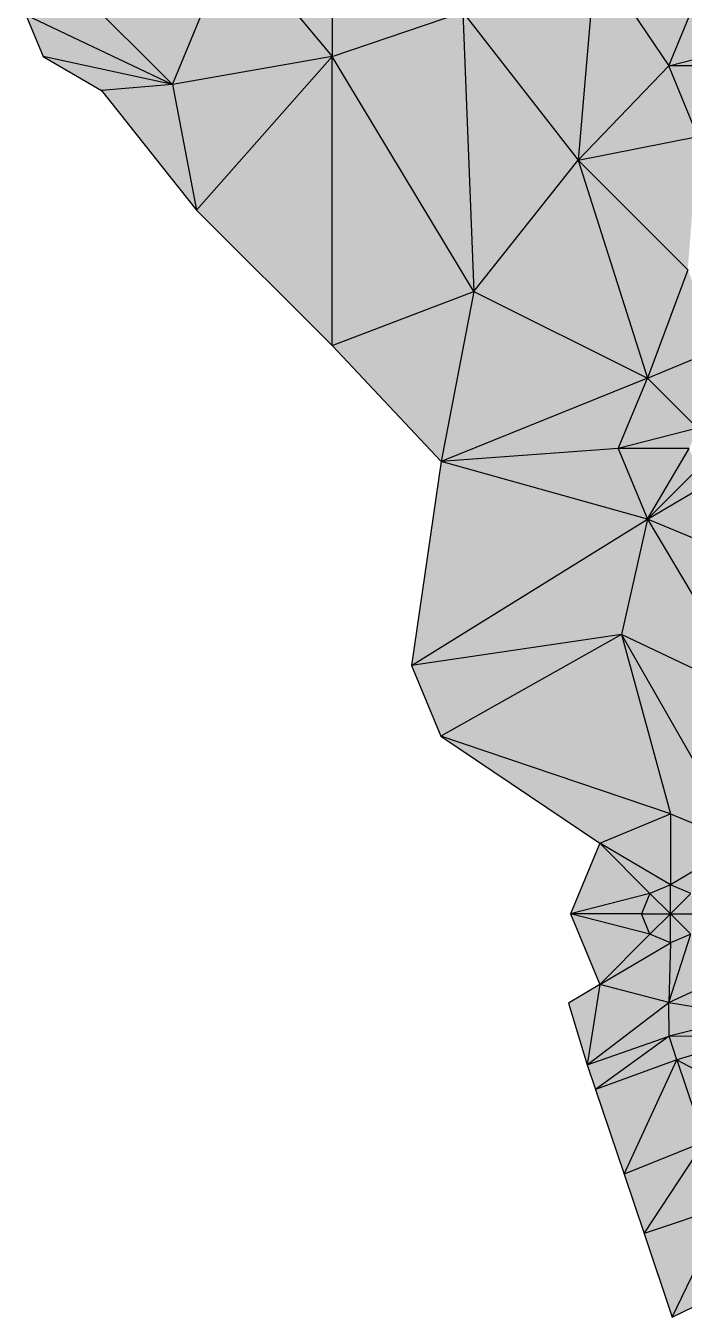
# Model space of a CAD drawing. Header units: inches. Extents: x 0 to 613718, y 0 to 269741.
# Drawn here: x 612359 to 612815, y 267301 to 268195 of the extents above; entities that cross this region are included whole.
import ezdxf

# ---------------------------------------------------------------- set-up
doc = ezdxf.new("R2010")
doc.units = ezdxf.units.IN
doc.header["$MEASUREMENT"] = 0

msp = doc.modelspace()

# ---------------------------------------------------------------- hatches: boundary and pattern name
for points in [[(612571.08, 268373.34), (612502.49, 268255.5), (612571.08, 268173.34), (612571.08, 268373.34)], [(612571.08, 268373.34), (612502.49, 268255.5), (612571.08, 268173.34), (612571.08, 268373.34)], [(612661.49, 268204.17), (612571.08, 268373.34), (612571.08, 268173.34), (612661.49, 268204.17)], [(612661.49, 268204.17), (612571.08, 268373.34), (612571.08, 268173.34), (612661.49, 268204.17)], [(612502.49, 268255.5), (612396.58, 268217.92), (612460.46, 268154.04), (612502.49, 268255.5)], [(612502.49, 268255.5), (612396.58, 268217.92), (612460.46, 268154.04), (612502.49, 268255.5)], [(612571.08, 268173.34), (612502.49, 268255.5), (612460.46, 268154.04), (612571.08, 268173.34)], [(612571.08, 268173.34), (612502.49, 268255.5), (612460.46, 268154.04), (612571.08, 268173.34)], [(612753.12, 268242.12), (612661.49, 268204.17), (612741.17, 268101.73), (612753.12, 268242.12)], [(612753.12, 268242.12), (612661.49, 268204.17), (612741.17, 268101.73), (612753.12, 268242.12)], [(612803.87, 268167), (612753.12, 268242.12), (612741.17, 268101.73), (612803.87, 268167)], [(612803.87, 268167), (612753.12, 268242.12), (612741.17, 268101.73), (612803.87, 268167)], [(612824.12, 268215.88), (612753.12, 268242.12), (612803.87, 268167), (612824.12, 268215.88)], [(612824.12, 268215.88), (612753.12, 268242.12), (612803.87, 268167), (612824.12, 268215.88)], [(612460.46, 268154.04), (612396.58, 268217.92), (612359, 268202.36), (612460.46, 268154.04)], [(612460.46, 268154.04), (612396.58, 268217.92), (612359, 268202.36), (612460.46, 268154.04)], [(612858.86, 268181.14), (612824.12, 268215.88), (612803.87, 268167), (612858.86, 268181.14)], [(612858.86, 268181.14), (612824.12, 268215.88), (612803.87, 268167), (612858.86, 268181.14)], [(612460.46, 268154.04), (612359, 268202.36), (612371.08, 268173.34), (612460.46, 268154.04)], [(612460.46, 268154.04), (612359, 268202.36), (612371.08, 268173.34), (612460.46, 268154.04)], [(612669.08, 268010.66), (612661.49, 268204.17), (612571.08, 268173.34), (612669.08, 268010.66)], [(612669.08, 268010.66), (612661.49, 268204.17), (612571.08, 268173.34), (612669.08, 268010.66)], [(612741.17, 268101.73), (612661.49, 268204.17), (612669.08, 268010.66), (612741.17, 268101.73)], [(612741.17, 268101.73), (612661.49, 268204.17), (612669.08, 268010.66), (612741.17, 268101.73)], [(612460.46, 268154.04), (612371.08, 268173.34), (612411.3, 268149.88), (612460.46, 268154.04)], [(612460.46, 268154.04), (612371.08, 268173.34), (612411.3, 268149.88), (612460.46, 268154.04)], [(612571.08, 268173.34), (612460.46, 268154.04), (612477.13, 268067.03), (612571.08, 268173.34)], [(612571.08, 268173.34), (612460.46, 268154.04), (612477.13, 268067.03), (612571.08, 268173.34)], [(612571.08, 268173.34), (612477.13, 268067.03), (612571.08, 267973.34), (612571.08, 268173.34)], [(612571.08, 268173.34), (612477.13, 268067.03), (612571.08, 267973.34), (612571.08, 268173.34)], [(612669.08, 268010.66), (612571.08, 268173.34), (612571.08, 267973.34), (612669.08, 268010.66)], [(612669.08, 268010.66), (612571.08, 268173.34), (612571.08, 267973.34), (612669.08, 268010.66)], [(612858.86, 268181.14), (612803.87, 268167), (612853, 268167), (612858.86, 268181.14)], [(612858.86, 268181.14), (612803.87, 268167), (612853, 268167), (612858.86, 268181.14)], [(612824.12, 268118.12), (612803.87, 268167), (612741.17, 268101.73), (612824.12, 268118.12)], [(612824.12, 268118.12), (612803.87, 268167), (612741.17, 268101.73), (612824.12, 268118.12)], [(612853, 268167), (612803.87, 268167), (612824.12, 268118.12), (612853, 268167)], [(612853, 268167), (612803.87, 268167), (612824.12, 268118.12), (612853, 268167)], [(612477.13, 268067.03), (612460.46, 268154.04), (612411.3, 268149.88), (612477.13, 268067.03)], [(612477.13, 268067.03), (612460.46, 268154.04), (612411.3, 268149.88), (612477.13, 268067.03)], [(612824.12, 268118.12), (612741.17, 268101.73), (612817.06, 268025.84), (612824.12, 268118.12)], [(612824.12, 268118.12), (612741.17, 268101.73), (612817.06, 268025.84), (612824.12, 268118.12)], [(612789.12, 267950.88), (612741.17, 268101.73), (612669.08, 268010.66), (612789.12, 267950.88)], [(612789.12, 267950.88), (612741.17, 268101.73), (612669.08, 268010.66), (612789.12, 267950.88)], [(612817.06, 268025.84), (612741.17, 268101.73), (612789.12, 267950.88), (612817.06, 268025.84)], [(612817.06, 268025.84), (612741.17, 268101.73), (612789.12, 267950.88), (612817.06, 268025.84)], [(612838, 267971.13), (612817.06, 268025.84), (612789.12, 267950.88), (612838, 267971.13)], [(612838, 267971.13), (612817.06, 268025.84), (612789.12, 267950.88), (612838, 267971.13)], [(612669.08, 268010.66), (612571.08, 267973.34), (612646.31, 267893.04), (612669.08, 268010.66)], [(612669.08, 268010.66), (612571.08, 267973.34), (612646.31, 267893.04), (612669.08, 268010.66)], [(612789.12, 267950.88), (612669.08, 268010.66), (612646.31, 267893.04), (612789.12, 267950.88)], [(612789.12, 267950.88), (612669.08, 268010.66), (612646.31, 267893.04), (612789.12, 267950.88)], [(612838, 267971.13), (612789.12, 267950.88), (612823.86, 267916.14), (612838, 267971.13)], [(612838, 267971.13), (612789.12, 267950.88), (612823.86, 267916.14), (612838, 267971.13)], [(612789.12, 267950.88), (612646.31, 267893.04), (612768.87, 267902), (612789.12, 267950.88)], [(612789.12, 267950.88), (612646.31, 267893.04), (612768.87, 267902), (612789.12, 267950.88)], [(612823.86, 267916.14), (612789.12, 267950.88), (612768.87, 267902), (612823.86, 267916.14)], [(612823.86, 267916.14), (612789.12, 267950.88), (612768.87, 267902), (612823.86, 267916.14)], [(612823.86, 267916.14), (612768.87, 267902), (612818, 267902), (612823.86, 267916.14)], [(612823.86, 267916.14), (612768.87, 267902), (612818, 267902), (612823.86, 267916.14)], [(612789.12, 267853.12), (612768.87, 267902), (612646.31, 267893.04), (612789.12, 267853.12)], [(612789.12, 267853.12), (612768.87, 267902), (612646.31, 267893.04), (612789.12, 267853.12)], [(612818, 267902), (612768.87, 267902), (612789.12, 267853.12), (612818, 267902)], [(612818, 267902), (612768.87, 267902), (612789.12, 267853.12), (612818, 267902)], [(612823.86, 267887.86), (612818, 267902), (612789.12, 267853.12), (612823.86, 267887.86)], [(612823.86, 267887.86), (612818, 267902), (612789.12, 267853.12), (612823.86, 267887.86)], [(612789.12, 267853.12), (612646.31, 267893.04), (612625.88, 267751.88), (612789.12, 267853.12)], [(612789.12, 267853.12), (612646.31, 267893.04), (612625.88, 267751.88), (612789.12, 267853.12)], [(612838, 267882), (612823.86, 267887.86), (612789.12, 267853.12), (612838, 267882)], [(612838, 267882), (612823.86, 267887.86), (612789.12, 267853.12), (612838, 267882)], [(612838, 267882), (612789.12, 267853.12), (612838, 267832.87), (612838, 267882)], [(612838, 267882), (612789.12, 267853.12), (612838, 267832.87), (612838, 267882)], [(612789.12, 267853.12), (612625.88, 267751.88), (612771.08, 267773.34), (612789.12, 267853.12)], [(612789.12, 267853.12), (612625.88, 267751.88), (612771.08, 267773.34), (612789.12, 267853.12)], [(612862.59, 267729.88), (612789.12, 267853.12), (612771.08, 267773.34), (612862.59, 267729.88)], [(612862.59, 267729.88), (612789.12, 267853.12), (612771.08, 267773.34), (612862.59, 267729.88)], [(612862.59, 267729.88), (612838, 267832.87), (612789.12, 267853.12), (612862.59, 267729.88)], [(612862.59, 267729.88), (612838, 267832.87), (612789.12, 267853.12), (612862.59, 267729.88)], [(612771.08, 267773.34), (612625.88, 267751.88), (612646.13, 267703), (612771.08, 267773.34)], [(612771.08, 267773.34), (612625.88, 267751.88), (612646.13, 267703), (612771.08, 267773.34)], [(612805, 267649.13), (612771.08, 267773.34), (612646.13, 267703), (612805, 267649.13)], [(612805, 267649.13), (612771.08, 267773.34), (612646.13, 267703), (612805, 267649.13)], [(612862.59, 267729.88), (612771.08, 267773.34), (612853.88, 267628.88), (612862.59, 267729.88)], [(612853.88, 267628.88), (612771.08, 267773.34), (612805, 267649.13), (612853.88, 267628.88)], [(612862.59, 267729.88), (612771.08, 267773.34), (612853.88, 267628.88), (612862.59, 267729.88)], [(612853.88, 267628.88), (612771.08, 267773.34), (612805, 267649.13), (612853.88, 267628.88)], [(612805, 267649.13), (612646.13, 267703), (612756.12, 267628.88), (612805, 267649.13)], [(612805, 267649.13), (612646.13, 267703), (612756.12, 267628.88), (612805, 267649.13)], [(612805, 267649.13), (612756.12, 267628.88), (612805, 267600), (612805, 267649.13)], [(612805, 267649.13), (612756.12, 267628.88), (612805, 267600), (612805, 267649.13)], [(612853.88, 267628.88), (612805, 267649.13), (612805, 267600), (612853.88, 267628.88)], [(612853.88, 267628.88), (612805, 267649.13), (612805, 267600), (612853.88, 267628.88)], [(612790.86, 267594.14), (612756.12, 267628.88), (612735.87, 267580), (612790.86, 267594.14)], [(612790.86, 267594.14), (612756.12, 267628.88), (612735.87, 267580), (612790.86, 267594.14)], [(612805, 267600), (612756.12, 267628.88), (612790.86, 267594.14), (612805, 267600)], [(612805, 267600), (612756.12, 267628.88), (612790.86, 267594.14), (612805, 267600)], [(612853.88, 267628.88), (612805, 267600), (612819.14, 267594.14), (612853.88, 267628.88)], [(612853.88, 267628.88), (612805, 267600), (612819.14, 267594.14), (612853.88, 267628.88)], [(612790.86, 267594.14), (612735.87, 267580), (612785, 267580), (612790.86, 267594.14)], [(612790.86, 267594.14), (612735.87, 267580), (612785, 267580), (612790.86, 267594.14)], [(612805, 267580), (612790.86, 267594.14), (612785, 267580), (612805, 267580)], [(612805, 267580), (612790.86, 267594.14), (612785, 267580), (612805, 267580)], [(612805, 267600), (612790.86, 267594.14), (612805, 267580), (612805, 267600)], [(612805, 267600), (612790.86, 267594.14), (612805, 267580), (612805, 267600)], [(612819.14, 267594.14), (612805, 267600), (612805, 267580), (612819.14, 267594.14)], [(612819.14, 267594.14), (612805, 267600), (612805, 267580), (612819.14, 267594.14)], [(612825, 267580), (612819.14, 267594.14), (612805, 267580), (612825, 267580)], [(612825, 267580), (612819.14, 267594.14), (612805, 267580), (612825, 267580)], [(612790.86, 267565.86), (612735.87, 267580), (612756.12, 267531.12), (612790.86, 267565.86)], [(612790.86, 267565.86), (612785, 267580), (612735.87, 267580), (612790.86, 267565.86)], [(612790.86, 267565.86), (612735.87, 267580), (612756.12, 267531.12), (612790.86, 267565.86)], [(612790.86, 267565.86), (612785, 267580), (612735.87, 267580), (612790.86, 267565.86)], [(612805, 267580), (612785, 267580), (612790.86, 267565.86), (612805, 267580)], [(612805, 267580), (612785, 267580), (612790.86, 267565.86), (612805, 267580)], [(612805, 267580), (612790.86, 267565.86), (612805, 267560), (612805, 267580)], [(612805, 267580), (612790.86, 267565.86), (612805, 267560), (612805, 267580)], [(612819.14, 267565.86), (612805, 267580), (612805, 267560), (612819.14, 267565.86)], [(612825, 267580), (612805, 267580), (612819.14, 267565.86), (612825, 267580)], [(612819.14, 267565.86), (612805, 267580), (612805, 267560), (612819.14, 267565.86)], [(612825, 267580), (612805, 267580), (612819.14, 267565.86), (612825, 267580)], [(612805, 267560), (612790.86, 267565.86), (612756.12, 267531.12), (612805, 267560)], [(612805, 267560), (612790.86, 267565.86), (612756.12, 267531.12), (612805, 267560)], [(612819.14, 267565.86), (612805, 267560), (612804.01, 267518.66), (612819.14, 267565.86)], [(612838.37, 267534.51), (612819.14, 267565.86), (612804.01, 267518.66), (612838.37, 267534.51)], [(612819.14, 267565.86), (612805, 267560), (612804.01, 267518.66), (612819.14, 267565.86)], [(612838.37, 267534.51), (612819.14, 267565.86), (612804.01, 267518.66), (612838.37, 267534.51)], [(612805, 267560), (612756.12, 267531.12), (612804.01, 267518.66), (612805, 267560)], [(612805, 267560), (612756.12, 267531.12), (612804.01, 267518.66), (612805, 267560)], [(612756.12, 267531.12), (612734.58, 267518.02), (612747.45, 267475.45), (612756.12, 267531.12)], [(612756.12, 267531.12), (612734.58, 267518.02), (612747.45, 267475.45), (612756.12, 267531.12)], [(612804.01, 267518.66), (612756.12, 267531.12), (612747.45, 267475.45), (612804.01, 267518.66)], [(612804.01, 267518.66), (612756.12, 267531.12), (612747.45, 267475.45), (612804.01, 267518.66)], [(612860.74, 267509.42), (612838.37, 267534.51), (612804.01, 267518.66), (612860.74, 267509.42)], [(612860.74, 267509.42), (612838.37, 267534.51), (612804.01, 267518.66), (612860.74, 267509.42)], [(612804.11, 267495.26), (612804.01, 267518.66), (612747.45, 267475.45), (612804.11, 267495.26)], [(612804.11, 267495.26), (612804.01, 267518.66), (612747.45, 267475.45), (612804.11, 267495.26)], [(612860.74, 267509.42), (612804.01, 267518.66), (612804.11, 267495.26), (612860.74, 267509.42)], [(612860.74, 267509.42), (612804.01, 267518.66), (612804.11, 267495.26), (612860.74, 267509.42)], [(612865.51, 267495.5), (612860.74, 267509.42), (612804.11, 267495.26), (612865.51, 267495.5)], [(612865.51, 267495.5), (612860.74, 267509.42), (612804.11, 267495.26), (612865.51, 267495.5)], [(612804.11, 267495.26), (612747.45, 267475.45), (612753.21, 267458.36), (612804.11, 267495.26)], [(612804.11, 267495.26), (612747.45, 267475.45), (612753.21, 267458.36), (612804.11, 267495.26)], [(612809.57, 267478.95), (612804.11, 267495.26), (612753.21, 267458.36), (612809.57, 267478.95)], [(612809.57, 267478.95), (612804.11, 267495.26), (612753.21, 267458.36), (612809.57, 267478.95)], [(612865.51, 267495.5), (612804.11, 267495.26), (612809.57, 267478.95), (612865.51, 267495.5)], [(612865.51, 267495.5), (612804.11, 267495.26), (612809.57, 267478.95), (612865.51, 267495.5)], [(612884.93, 267438.92), (612865.51, 267495.5), (612809.57, 267478.95), (612884.93, 267438.92)], [(612884.93, 267438.92), (612865.51, 267495.5), (612809.57, 267478.95), (612884.93, 267438.92)], [(612809.57, 267478.95), (612753.21, 267458.36), (612772.96, 267399.73), (612809.57, 267478.95)], [(612809.57, 267478.95), (612753.21, 267458.36), (612772.96, 267399.73), (612809.57, 267478.95)], [(612828.61, 267422.1), (612809.57, 267478.95), (612772.96, 267399.73), (612828.61, 267422.1)], [(612828.61, 267422.1), (612809.57, 267478.95), (612772.96, 267399.73), (612828.61, 267422.1)], [(612884.93, 267438.92), (612809.57, 267478.95), (612828.61, 267422.1), (612884.93, 267438.92)], [(612884.93, 267438.92), (612809.57, 267478.95), (612828.61, 267422.1), (612884.93, 267438.92)], [(612828.61, 267422.1), (612772.96, 267399.73), (612786.81, 267358.62), (612828.61, 267422.1)], [(612828.61, 267422.1), (612772.96, 267399.73), (612786.81, 267358.62), (612828.61, 267422.1)], [(612843.5, 267377.62), (612828.61, 267422.1), (612786.81, 267358.62), (612843.5, 267377.62)], [(612843.5, 267377.62), (612828.61, 267422.1), (612786.81, 267358.62), (612843.5, 267377.62)], [(612843.5, 267377.62), (612786.81, 267358.62), (612806.31, 267300.77), (612843.5, 267377.62)], [(612843.5, 267377.62), (612786.81, 267358.62), (612806.31, 267300.77), (612843.5, 267377.62)], [(612860.45, 267327), (612843.5, 267377.62), (612806.31, 267300.77), (612860.45, 267327)], [(612860.45, 267327), (612843.5, 267377.62), (612806.31, 267300.77), (612860.45, 267327)]]:
    msp.add_hatch(color=256).paths.add_polyline_path(points, flags=0)

# ---------------------------------------------------------------- linework, layer by layer
for points in [[(612571.08, 268373.34, 247.61), (612571.08, 268173.34, 247)], [(612571.08, 268373.34, 247.61), (612571.08, 268173.34, 247)], [(612460.46, 268154.04, 246.83), (612502.49, 268255.5, 247.16)], [(612460.46, 268154.04, 246.83), (612502.49, 268255.5, 247.16)], [(612502.49, 268255.5, 247.16), (612571.08, 268173.34, 247)], [(612502.49, 268255.5, 247.16), (612571.08, 268173.34, 247)], [(612753.12, 268242.12, 247.42), (612741.17, 268101.73, 246.86)], [(612753.12, 268242.12, 247.42), (612741.17, 268101.73, 246.86)], [(612753.12, 268242.12, 247.42), (612803.87, 268167, 247.15)], [(612753.12, 268242.12, 247.42), (612803.87, 268167, 247.15)], [(612396.58, 268217.92, 246.82), (612460.46, 268154.04, 246.83)], [(612396.58, 268217.92, 246.82), (612460.46, 268154.04, 246.83)], [(612803.87, 268167, 247.15), (612824.12, 268215.88, 247.38)], [(612803.87, 268167, 247.15), (612824.12, 268215.88, 247.38)], [(612359, 268202.36, 246.74), (612460.46, 268154.04, 246.83)], [(612359, 268202.36, 246.74), (612371.08, 268173.34, 246.74)], [(612359, 268202.36, 246.74), (612460.46, 268154.04, 246.83)], [(612359, 268202.36, 246.74), (612371.08, 268173.34, 246.74)], [(612571.08, 268173.34, 247), (612661.49, 268204.17, 247.19)], [(612571.08, 268173.34, 247), (612661.49, 268204.17, 247.19)], [(612661.49, 268204.17, 247.19), (612741.17, 268101.73, 246.86)], [(612661.49, 268204.17, 247.19), (612669.08, 268010.66, 246.52)], [(612661.49, 268204.17, 247.19), (612741.17, 268101.73, 246.86)], [(612661.49, 268204.17, 247.19), (612669.08, 268010.66, 246.52)], [(612460.46, 268154.04, 246.83), (612371.08, 268173.34, 246.74)], [(612371.08, 268173.34, 246.74), (612411.3, 268149.88, 246.76)], [(612460.46, 268154.04, 246.83), (612371.08, 268173.34, 246.74)], [(612371.08, 268173.34, 246.74), (612411.3, 268149.88, 246.76)], [(612571.08, 268173.34, 247), (612460.46, 268154.04, 246.83)], [(612571.08, 268173.34, 247), (612460.46, 268154.04, 246.83)], [(612571.08, 268173.34, 247), (612477.13, 268067.03, 246.62)], [(612571.08, 268173.34, 247), (612477.13, 268067.03, 246.62)], [(612571.08, 267973.34, 246.37), (612571.08, 268173.34, 247)], [(612669.08, 268010.66, 246.52), (612571.08, 268173.34, 247)], [(612571.08, 267973.34, 246.37), (612571.08, 268173.34, 247)], [(612669.08, 268010.66, 246.52), (612571.08, 268173.34, 247)], [(612803.87, 268167, 247.15), (612858.86, 268181.14, 247.23)], [(612803.87, 268167, 247.15), (612858.86, 268181.14, 247.23)], [(612741.17, 268101.73, 246.86), (612803.87, 268167, 247.15)], [(612741.17, 268101.73, 246.86), (612803.87, 268167, 247.15)], [(612824.12, 268118.12, 246.98), (612803.87, 268167, 247.15)], [(612853, 268167, 247.15), (612803.87, 268167, 247.15)], [(612824.12, 268118.12, 246.98), (612803.87, 268167, 247.15)], [(612853, 268167, 247.15), (612803.87, 268167, 247.15)], [(612460.46, 268154.04, 246.83), (612411.3, 268149.88, 246.76)], [(612460.46, 268154.04, 246.83), (612411.3, 268149.88, 246.76)], [(612411.3, 268149.88, 246.76), (612477.13, 268067.03, 246.62)], [(612411.3, 268149.88, 246.76), (612477.13, 268067.03, 246.62)], [(612460.46, 268154.04, 246.83), (612477.13, 268067.03, 246.62)], [(612460.46, 268154.04, 246.83), (612477.13, 268067.03, 246.62)], [(612741.17, 268101.73, 246.86), (612824.12, 268118.12, 246.98)], [(612741.17, 268101.73, 246.86), (612824.12, 268118.12, 246.98)], [(612669.08, 268010.66, 246.52), (612741.17, 268101.73, 246.86)], [(612669.08, 268010.66, 246.52), (612741.17, 268101.73, 246.86)], [(612741.17, 268101.73, 246.86), (612817.06, 268025.84, 246.65)], [(612741.17, 268101.73, 246.86), (612789.12, 267950.88, 246.34)], [(612741.17, 268101.73, 246.86), (612817.06, 268025.84, 246.65)], [(612741.17, 268101.73, 246.86), (612789.12, 267950.88, 246.34)], [(612477.13, 268067.03, 246.62), (612571.08, 267973.34, 246.37)], [(612477.13, 268067.03, 246.62), (612571.08, 267973.34, 246.37)], [(612817.06, 268025.84, 246.65), (612789.12, 267950.88, 246.34)], [(612817.06, 268025.84, 246.65), (612789.12, 267950.88, 246.34)], [(612571.08, 267973.34, 246.37), (612669.08, 268010.66, 246.52)], [(612571.08, 267973.34, 246.37), (612669.08, 268010.66, 246.52)], [(612669.08, 268010.66, 246.52), (612646.31, 267893.04, 246.17)], [(612669.08, 268010.66, 246.52), (612646.31, 267893.04, 246.17)], [(612669.08, 268010.66, 246.52), (612789.12, 267950.88, 246.34)], [(612669.08, 268010.66, 246.52), (612789.12, 267950.88, 246.34)], [(612571.08, 267973.34, 246.37), (612646.31, 267893.04, 246.17)], [(612571.08, 267973.34, 246.37), (612646.31, 267893.04, 246.17)], [(612789.12, 267950.88, 246.34), (612838, 267971.13, 246.44)], [(612789.12, 267950.88, 246.34), (612838, 267971.13, 246.44)], [(612789.12, 267950.88, 246.34), (612646.31, 267893.04, 246.17)], [(612789.12, 267950.88, 246.34), (612646.31, 267893.04, 246.17)], [(612768.87, 267902, 246.21), (612789.12, 267950.88, 246.34)], [(612768.87, 267902, 246.21), (612789.12, 267950.88, 246.34)], [(612789.12, 267950.88, 246.34), (612823.86, 267916.14, 246.23)], [(612789.12, 267950.88, 246.34), (612823.86, 267916.14, 246.23)], [(612823.86, 267916.14, 246.23), (612768.87, 267902, 246.21)], [(612823.86, 267916.14, 246.23), (612768.87, 267902, 246.21)], [(612768.87, 267902, 246.21), (612646.31, 267893.04, 246.17)], [(612768.87, 267902, 246.21), (612646.31, 267893.04, 246.17)], [(612818, 267902, 246.2), (612768.87, 267902, 246.21)], [(612768.87, 267902, 246.21), (612789.12, 267853.12, 246.08)], [(612818, 267902, 246.2), (612768.87, 267902, 246.21)], [(612768.87, 267902, 246.21), (612789.12, 267853.12, 246.08)], [(612789.12, 267853.12, 246.08), (612818, 267902, 246.2)], [(612789.12, 267853.12, 246.08), (612818, 267902, 246.2)], [(612646.31, 267893.04, 246.17), (612625.88, 267751.88, 245.86)], [(612646.31, 267893.04, 246.17), (612625.88, 267751.88, 245.86)], [(612789.12, 267853.12, 246.08), (612646.31, 267893.04, 246.17)], [(612789.12, 267853.12, 246.08), (612646.31, 267893.04, 246.17)], [(612823.86, 267887.86, 246.16), (612789.12, 267853.12, 246.08)], [(612823.86, 267887.86, 246.16), (612789.12, 267853.12, 246.08)], [(612789.12, 267853.12, 246.08), (612838, 267882, 246.15)], [(612789.12, 267853.12, 246.08), (612838, 267882, 246.15)], [(612625.88, 267751.88, 245.86), (612789.12, 267853.12, 246.08)], [(612625.88, 267751.88, 245.86), (612789.12, 267853.12, 246.08)], [(612789.12, 267853.12, 246.08), (612771.08, 267773.34, 245.9)], [(612789.12, 267853.12, 246.08), (612771.08, 267773.34, 245.9)], [(612838, 267832.87, 246.05), (612789.12, 267853.12, 246.08)], [(612789.12, 267853.12, 246.08), (612862.59, 267729.88, 245.87)], [(612838, 267832.87, 246.05), (612789.12, 267853.12, 246.08)], [(612789.12, 267853.12, 246.08), (612862.59, 267729.88, 245.87)], [(612771.08, 267773.34, 245.9), (612625.88, 267751.88, 245.86)], [(612771.08, 267773.34, 245.9), (612625.88, 267751.88, 245.86)], [(612771.08, 267773.34, 245.9), (612646.13, 267703, 245.77)], [(612771.08, 267773.34, 245.9), (612646.13, 267703, 245.77)], [(612862.59, 267729.88, 245.87), (612771.08, 267773.34, 245.9)], [(612771.08, 267773.34, 245.9), (612853.88, 267628.88, 245.71)], [(612771.08, 267773.34, 245.9), (612805, 267649.13, 245.71)], [(612862.59, 267729.88, 245.87), (612771.08, 267773.34, 245.9)], [(612771.08, 267773.34, 245.9), (612853.88, 267628.88, 245.71)], [(612771.08, 267773.34, 245.9), (612805, 267649.13, 245.71)], [(612625.88, 267751.88, 245.86), (612646.13, 267703, 245.77)], [(612625.88, 267751.88, 245.86), (612646.13, 267703, 245.77)], [(612646.13, 267703, 245.77), (612756.12, 267628.88, 245.66)], [(612805, 267649.13, 245.71), (612646.13, 267703, 245.77)], [(612646.13, 267703, 245.77), (612756.12, 267628.88, 245.66)], [(612805, 267649.13, 245.71), (612646.13, 267703, 245.77)], [(612756.12, 267628.88, 245.66), (612805, 267649.13, 245.71)], [(612756.12, 267628.88, 245.66), (612805, 267649.13, 245.71)], [(612805, 267649.13, 245.71), (612853.88, 267628.88, 245.71)], [(612805, 267649.13, 245.71), (612805, 267600, 245.65)], [(612805, 267649.13, 245.71), (612853.88, 267628.88, 245.71)], [(612805, 267649.13, 245.71), (612805, 267600, 245.65)], [(612756.12, 267628.88, 245.66), (612735.87, 267580, 245.59)], [(612756.12, 267628.88, 245.66), (612735.87, 267580, 245.59)], [(612756.12, 267628.88, 245.66), (612790.86, 267594.14, 245.63)], [(612805, 267600, 245.65), (612756.12, 267628.88, 245.66)], [(612756.12, 267628.88, 245.66), (612790.86, 267594.14, 245.63)], [(612805, 267600, 245.65), (612756.12, 267628.88, 245.66)], [(612853.88, 267628.88, 245.71), (612805, 267600, 245.65)], [(612853.88, 267628.88, 245.71), (612805, 267600, 245.65)], [(612790.86, 267594.14, 245.63), (612735.87, 267580, 245.59)], [(612790.86, 267594.14, 245.63), (612735.87, 267580, 245.59)], [(612790.86, 267594.14, 245.63), (612785, 267580, 245.6)], [(612790.86, 267594.14, 245.63), (612785, 267580, 245.6)], [(612805, 267600, 245.65), (612790.86, 267594.14, 245.63)], [(612805, 267600, 245.65), (612790.86, 267594.14, 245.63)], [(612805, 267580, 245.61), (612790.86, 267594.14, 245.63)], [(612805, 267580, 245.61), (612790.86, 267594.14, 245.63)], [(612805, 267580, 245.61), (612805, 267600, 245.65)], [(612819.14, 267594.14, 245.64), (612805, 267600, 245.65)], [(612805, 267580, 245.61), (612805, 267600, 245.65)], [(612819.14, 267594.14, 245.64), (612805, 267600, 245.65)], [(612805, 267580, 245.61), (612819.14, 267594.14, 245.64)], [(612805, 267580, 245.61), (612819.14, 267594.14, 245.64)], [(612735.87, 267580, 245.59), (612756.12, 267531.12, 245.51)], [(612790.86, 267565.86, 245.57), (612735.87, 267580, 245.59)], [(612785, 267580, 245.6), (612735.87, 267580, 245.59)], [(612735.87, 267580, 245.59), (612756.12, 267531.12, 245.51)], [(612790.86, 267565.86, 245.57), (612735.87, 267580, 245.59)], [(612785, 267580, 245.6), (612735.87, 267580, 245.59)], [(612785, 267580, 245.6), (612805, 267580, 245.61)], [(612790.86, 267565.86, 245.57), (612785, 267580, 245.6)], [(612785, 267580, 245.6), (612805, 267580, 245.61)], [(612790.86, 267565.86, 245.57), (612785, 267580, 245.6)], [(612805, 267580, 245.61), (612790.86, 267565.86, 245.57)], [(612805, 267580, 245.61), (612790.86, 267565.86, 245.57)], [(612805, 267580, 245.61), (612825, 267580, 245.62)], [(612805, 267560, 245.58), (612805, 267580, 245.61)], [(612819.14, 267565.86, 245.6), (612805, 267580, 245.61)], [(612805, 267580, 245.61), (612825, 267580, 245.62)], [(612805, 267560, 245.58), (612805, 267580, 245.61)], [(612819.14, 267565.86, 245.6), (612805, 267580, 245.61)], [(612756.12, 267531.12, 245.51), (612790.86, 267565.86, 245.57)], [(612756.12, 267531.12, 245.51), (612790.86, 267565.86, 245.57)], [(612805, 267560, 245.58), (612790.86, 267565.86, 245.57)], [(612805, 267560, 245.58), (612790.86, 267565.86, 245.57)], [(612804.01, 267518.66, 245.53), (612819.14, 267565.86, 245.6)], [(612804.01, 267518.66, 245.53), (612819.14, 267565.86, 245.6)], [(612819.14, 267565.86, 245.6), (612805, 267560, 245.58)], [(612819.14, 267565.86, 245.6), (612805, 267560, 245.58)], [(612756.12, 267531.12, 245.51), (612805, 267560, 245.58)], [(612756.12, 267531.12, 245.51), (612805, 267560, 245.58)], [(612805, 267560, 245.58), (612804.01, 267518.66, 245.53)], [(612805, 267560, 245.58), (612804.01, 267518.66, 245.53)], [(612756.12, 267531.12, 245.51), (612734.58, 267518.02, 245.47)], [(612756.12, 267531.12, 245.51), (612734.58, 267518.02, 245.47)], [(612756.12, 267531.12, 245.51), (612747.45, 267475.45, 245.23)], [(612756.12, 267531.12, 245.51), (612747.45, 267475.45, 245.23)], [(612804.01, 267518.66, 245.53), (612756.12, 267531.12, 245.51)], [(612804.01, 267518.66, 245.53), (612756.12, 267531.12, 245.51)], [(612804.01, 267518.66, 245.53), (612838.37, 267534.51, 245.59)], [(612804.01, 267518.66, 245.53), (612838.37, 267534.51, 245.59)], [(612734.58, 267518.02, 245.47), (612747.45, 267475.45, 245.23)], [(612734.58, 267518.02, 245.47), (612747.45, 267475.45, 245.23)], [(612747.45, 267475.45, 245.23), (612804.01, 267518.66, 245.53)], [(612747.45, 267475.45, 245.23), (612804.01, 267518.66, 245.53)], [(612804.01, 267518.66, 245.53), (612860.74, 267509.42, 245.6)], [(612804.11, 267495.26, 245.55), (612804.01, 267518.66, 245.53)], [(612804.01, 267518.66, 245.53), (612860.74, 267509.42, 245.6)], [(612804.11, 267495.26, 245.55), (612804.01, 267518.66, 245.53)], [(612860.74, 267509.42, 245.6), (612804.11, 267495.26, 245.55)], [(612860.74, 267509.42, 245.6), (612804.11, 267495.26, 245.55)], [(612747.45, 267475.45, 245.23), (612804.11, 267495.26, 245.55)], [(612747.45, 267475.45, 245.23), (612804.11, 267495.26, 245.55)], [(612804.11, 267495.26, 245.55), (612753.21, 267458.36, 245.35)], [(612804.11, 267495.26, 245.55), (612753.21, 267458.36, 245.35)], [(612804.11, 267495.26, 245.55), (612865.51, 267495.5, 245.6)], [(612804.11, 267495.26, 245.55), (612865.51, 267495.5, 245.6)], [(612809.57, 267478.95, 245.54), (612804.11, 267495.26, 245.55)], [(612809.57, 267478.95, 245.54), (612804.11, 267495.26, 245.55)], [(612865.51, 267495.5, 245.6), (612809.57, 267478.95, 245.54)], [(612865.51, 267495.5, 245.6), (612809.57, 267478.95, 245.54)], [(612809.57, 267478.95, 245.54), (612753.21, 267458.36, 245.35)], [(612809.57, 267478.95, 245.54), (612753.21, 267458.36, 245.35)], [(612772.96, 267399.73, 245.53), (612809.57, 267478.95, 245.54)], [(612772.96, 267399.73, 245.53), (612809.57, 267478.95, 245.54)], [(612809.57, 267478.95, 245.54), (612884.93, 267438.92, 245.6)], [(612809.57, 267478.95, 245.54), (612828.61, 267422.1, 245.56)], [(612809.57, 267478.95, 245.54), (612884.93, 267438.92, 245.6)], [(612809.57, 267478.95, 245.54), (612828.61, 267422.1, 245.56)], [(612747.45, 267475.45, 245.23), (612753.21, 267458.36, 245.35)], [(612747.45, 267475.45, 245.23), (612753.21, 267458.36, 245.35)], [(612753.21, 267458.36, 245.35), (612772.96, 267399.73, 245.53)], [(612753.21, 267458.36, 245.35), (612772.96, 267399.73, 245.53)], [(612828.61, 267422.1, 245.56), (612772.96, 267399.73, 245.53)], [(612828.61, 267422.1, 245.56), (612772.96, 267399.73, 245.53)], [(612786.81, 267358.62, 245.56), (612828.61, 267422.1, 245.56)], [(612786.81, 267358.62, 245.56), (612828.61, 267422.1, 245.56)], [(612772.96, 267399.73, 245.53), (612786.81, 267358.62, 245.56)], [(612772.96, 267399.73, 245.53), (612786.81, 267358.62, 245.56)], [(612843.5, 267377.62, 245.59), (612786.81, 267358.62, 245.56)], [(612843.5, 267377.62, 245.59), (612786.81, 267358.62, 245.56)], [(612806.31, 267300.77, 245.62), (612843.5, 267377.62, 245.59)], [(612806.31, 267300.77, 245.62), (612843.5, 267377.62, 245.59)], [(612786.81, 267358.62, 245.56), (612806.31, 267300.77, 245.62)], [(612786.81, 267358.62, 245.56), (612806.31, 267300.77, 245.62)], [(612806.31, 267300.77, 245.62), (612860.45, 267327, 245.66)], [(612806.31, 267300.77, 245.62), (612860.45, 267327, 245.66)]]:
    msp.add_polyline3d(points)

doc.saveas('drawing.dxf')
